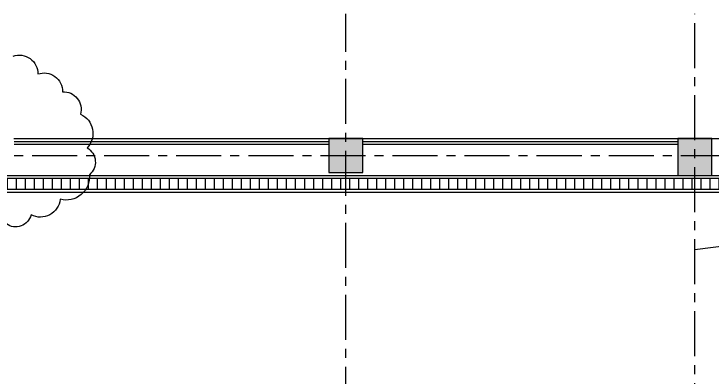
# Model space of a CAD drawing. Header units: millimetres. Extents: x -1048436 to -185795, y -983427 to 400387.
# Drawn here: x -710613 to -698312, y -280724 to -274318 of the extents above; entities that cross this region are included whole.
import ezdxf

# ---------------------------------------------------------------- set-up
doc = ezdxf.new("R2010")
doc.units = ezdxf.units.MM
doc.header["$LTSCALE"] = 500
doc.linetypes.add('一层轴网$0$CENTER', pattern=[50.8, 31.75, -6.35, 6.35, -6.35])
for name, color, linetype in [('COLUMN', 254, 'Continuous'), ('PUB_HATCH', 8, 'Continuous'), ('一层轴网$0$建-轴线', 1, '一层轴网$0$CENTER'), ('建-排水沟', 181, 'Continuous'), ('建-楼梯-扶手栏杆', 3, 'Continuous')]:
    doc.layers.add(name, color=color, linetype=linetype)
doc.layers.add('建-非打-01', color=6, linetype='Continuous', plot=False)

# ---------------------------------------------------------------- blocks, each defined once
blk = doc.blocks.new('一层轴网')
at = {"layer": '一层轴网$0$建-轴线', "ltscale": 0.05}
for p, q in [((54750, 78121.2), (69443.9, 79989.9)), ((-2650, 79776.4), (66950.9, 79776.4))]:
    blk.add_line(p, q, dxfattribs=at)
for points in [[(48600, 57476.4), (48600, 82276.4)], [(54750, -2500), (54750, 82276.4)]]:
    blk.add_lwpolyline(points, dxfattribs=at)

msp = doc.modelspace()

# ---------------------------------------------------------------- hatches: boundary and pattern name
at = {"layer": 'PUB_HATCH'}
for points in [[(-705062.7, -276517.6), (-705062.7, -277117.6), (-704462.7, -277117.6), (-704462.7, -276517.6)], [(-698912.7, -276517.6), (-698912.7, -277167.6), (-698312.7, -277167.6), (-698312.7, -276517.6)]]:
    msp.add_hatch(color=256, dxfattribs=at).paths.add_polyline_path(points)
at = {"layer": '建-排水沟'}
h = msp.add_hatch(dxfattribs=at)
h.set_pattern_fill('ANSI31', color=8, scale=50, angle=-315, style=0)
h.set_pattern_definition([(90, (-726921.37, -269167.58), (-158.75, 2e-13), [])])
h.paths.add_polyline_path([(-694705.6, -277417.5), (-694705.6, -277217.5), (-739111.4, -277217.6), (-739111.4, -277417.6)])

# ---------------------------------------------------------------- linework, layer by layer
msp.add_lwpolyline([(-710612.7, -276517.6), (-694705.6, -276517.6)])
at = {"layer": 'COLUMN'}
for p, q in [((-705062.7, -276517.6), (-705062.7, -277117.6)), ((-704462.7, -276517.6), (-705062.7, -276517.6)), ((-704462.7, -277117.6), (-704462.7, -276517.6)), ((-698912.7, -276517.6), (-698912.7, -277167.6)), ((-698312.7, -276517.6), (-698912.7, -276517.6)), ((-698312.7, -277167.6), (-698312.7, -276517.6)), ((-705062.7, -277117.6), (-704462.7, -277117.6)), ((-698912.7, -277167.6), (-698312.7, -277167.6))]:
    msp.add_line(p, q, dxfattribs=at)
at = {"layer": '建-排水沟'}
for points in [[(-739111.4, -277167.6), (-694705.8, -277167.6)], [(-739111.4, -277217.6), (-694705.8, -277217.6)], [(-694705.8, -277417.6), (-739111.4, -277417.6)], [(-694705.8, -277467.6), (-739111.4, -277467.6)]]:
    msp.add_lwpolyline(points, dxfattribs=at)
at = {"layer": '建-楼梯-扶手栏杆'}
for p, q in [((-710611.1, -276567.6), (-705061.1, -276567.5)), ((-710611.1, -276617.6), (-705061.1, -276617.5)), ((-704461.1, -276567.6), (-698911.1, -276567.5)), ((-704461.1, -276617.6), (-698911.1, -276617.5))]:
    msp.add_line(p, q, dxfattribs=at)
at = {"layer": '建-非打-01'}
msp.add_lwpolyline([(-710626.9, -275060.4, -0.5205671), (-710192.2, -275376.4, -0.5205671), (-710192.2, -275376.4, -0.5205671), (-709757.4, -275692.3, -0.5205671), (-709757.4, -275692.3, -0.5205671), (-709441.2, -276087.3, -0.5205671), (-709441.2, -276087.3, -0.5205671), (-709322.7, -276679.7, -0.5205671), (-709322.7, -276679.7, -0.5205671), (-709283.1, -277153.6, -0.5205671), (-709283.1, -277153.6, -0.5205671), (-709797, -277588, -0.5205671), (-709797, -277588, -0.5205671), (-710310.8, -277864.5, -0.5205671), (-710310.8, -277864.5, -0.5205671), (-710745.5, -278022.5, -0.5205671)], format="xyb", dxfattribs=at)

# ---------------------------------------------------------------- block references
msp.add_blockref('一层轴网', (-753362.7, -356594))

doc.saveas('drawing.dxf')
